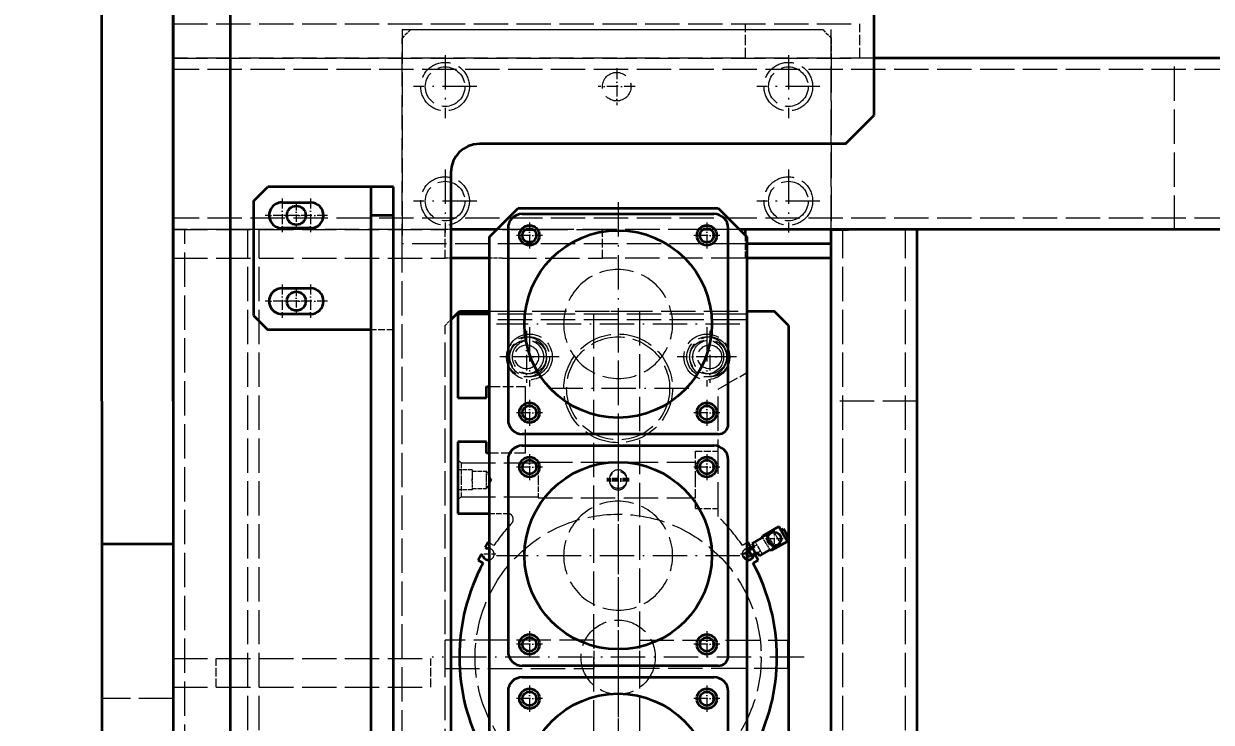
# Model space of a CAD drawing. Extents: x 0 to 18500, y -51 to 3802.
# Drawn here: x 1133.3 to 1548.5, y 2973.2 to 3217.5 of the extents above; entities that cross this region are included whole.
import ezdxf

# ---------------------------------------------------------------- set-up
doc = ezdxf.new("R2010")
doc.units = 0
doc.header["$MEASUREMENT"] = 0
for name, pattern in [('CENTER-HOKUTO', [23, 20, -1, 1, -1]), ('DASHDOT', [18.5, 12, -3, 0.5, -3]), ('DASHED', [15, 12, -3]), ('HIDDEN-HOKUTO', [3.8, 2.5, -1.3])]:
    doc.linetypes.add(name, pattern=pattern)
doc.layers.get('0').update_dxf_attribs({"linetype": 'CONTINUOUS'})
doc.layers.get('DEFPOINTS').update_dxf_attribs({"linetype": 'CONTINUOUS'})
for name, color, linetype in [('AM_7', 2, 'CENTER-HOKUTO'), ('AM_HID', 1, 'HIDDEN-HOKUTO'), ('WORD_DIM', 253, 'CONTINUOUS')]:
    doc.layers.add(name, color=color, linetype=linetype)
doc.styles.get("Standard").update_dxf_attribs({"font": 'romans.shx', "bigfont": 'bigfont.shx'})
doc.dimstyles.new('1-8', dxfattribs={"dimscale": 8, "dimtxt": 3.5, "dimasz": 3, "dimexe": 1, "dimexo": 0, "dimgap": 1, "dimtad": 3, "dimdsep": 46, "dimtxsty": 'Standard', "dimblk1": 'OPEN', "dimblk2": 'OPEN', "dimsah": 1, "dimcen": 0, "dimclrd": 256, "dimclre": 256, "dimclrt": 3, "dimadec": 0, "dimazin": 0, "dimtfac": 1, "dimtmove": 0, "dimatfit": 3, "dimldrblk": 'OPEN', "dimfxl": 0, "dimtolj": 1, "dimtzin": 0, "dimarcsym": 0})

# ---------------------------------------------------------------- blocks, each defined once
blk = doc.blocks.new('_OPEN')
at = {"color": 0}
for p, q in [((-1, 0.167), (0, 0)), ((-1, -0.167), (0, 0)), ((0, 0), (-1, 0))]:
    blk.add_line(p, q, dxfattribs=at)
blk = doc.blocks.new('*D1560')
at = {"layer": 'DEFPOINTS', "color": 0, "linetype": 'Continuous'}
for p in [(1359.89, 3445), (800.9, 2345.46), (1236.62, 2345.46)]:
    blk.add_point(p, dxfattribs=at)
at = {"layer": 'WORD_DIM', "linetype": 'Continuous', "lineweight": -2}
for p, q in [((1359.89, 3445), (792.9, 3445)), ((800.9, 3421), (800.9, 2369.46)), ((1236.62, 2345.46), (792.9, 2345.46))]:
    blk.add_line(p, q, dxfattribs=at)
at = {"layer": 'WORD_DIM', "linetype": 'Continuous', "lineweight": -2, "xscale": 24, "yscale": 24, "zscale": 24}
for p, rotation in [((800.9, 3445), 90), ((800.9, 2345.46), 270)]:
    blk.add_blockref('_OPEN', p, dxfattribs=dict(at, rotation=rotation))
at = {"layer": 'WORD_DIM', "color": 3, "linetype": 'Continuous', "insert": (778.9, 2895.23), "char_height": 28, "attachment_point": 5, "rotation": 90}
blk.add_mtext('\\A1;1100', dxfattribs=at)

msp = doc.modelspace()

# ---------------------------------------------------------------- linework, layer by layer
at = {"color": 7, "lineweight": 35}
for p, q in [((1430.625, 3185.49142), (1430.62525, 3365.49142)), ((1160.62488, 3085.49179), (1160.625, 3245.49179)), ((1185.62513, 3245.49179), (1185.62476, 2930.49191)), ((1185.62488, 3085.49179), (1185.625, 3245.49179)), ((1205.62476, 2930.49179), (1205.62513, 3245.49167)), ((2404.62488, 3205.4902), (1430.62488, 3205.49142)), ((1420.625, 3175.49142), (1292.625, 3175.49167)), ((1282.625, 3165.49167), (1282.62427, 2583.49167)), ((1252.625, 3160.49167), (1218.625, 3160.49167)), ((1213.625, 3155.49167), (1213.62488, 3115.49167)), ((1306.125, 3152.99155), (1376.125, 3152.99155)), ((1307.625, 3150.99155), (1374.625, 3150.99155)), ((1254.62488, 3150.49167), (1254.6239, 2397.99423)), ((1262.6239, 2397.99423), (1262.62488, 3150.49167)), ((1296.12439, 2595.99167), (1296.125, 3142.99167)), ((1302.625, 3145.99155), (1302.62488, 3078.99155)), ((1379.62488, 3077.49155), (1379.625, 3145.99155)), ((2449.62464, 3145.4902), (1385.62537, 3145.49142)), ((1386.125, 3142.99155), (1386.12439, 2595.99155)), ((1415.62476, 2595.49142), (1415.62549, 3145.49142)), ((1445.62488, 2675.49142), (1445.62549, 3145.49142)), ((1415.62561, 3140.49142), (1386.12488, 3140.49142)), ((1415.62561, 3135.49142), (1386.12488, 3135.49142)), ((1285.12525, 3115.99167), (1285.12525, 3086.64157)), ((1252.62488, 3110.49167), (1218.62488, 3110.49167)), ((1400.62549, 3111.99142), (1400.62488, 2628.99142)), ((1160.62476, 3085.49179), (1160.62464, 3035.49179)), ((1185.62476, 3085.49179), (1185.62464, 3035.49179)), ((1376.12488, 3073.99155), (1307.62488, 3073.99155)), ((1285.12513, 3071.34164), (1285.12513, 3046.24167)), ((1307.62488, 3069.99155), (1374.62488, 3069.99155)), ((1302.62488, 3064.99155), (1302.62488, 2997.99155)), ((1379.62488, 2996.49155), (1379.62488, 3064.99155)), ((1160.62451, 3035.49179), (1160.62415, 2955.49179)), ((1185.62451, 3035.49179), (1160.62451, 3035.49179)), ((1185.62451, 3035.49179), (1185.62415, 2955.49179)), ((1376.12488, 2992.99155), (1307.62488, 2992.99155)), ((1307.62488, 2988.99155), (1374.62488, 2988.99155)), ((1302.62488, 2983.99155), (1302.62476, 2916.99155)), ((1379.62476, 2915.49155), (1379.62488, 2983.99155))]:
    msp.add_line(p, q, dxfattribs=at)
at = {"color": 7, "lineweight": 35, "ltscale": 0.353553}
for p, q in [((1420.625, 3175.49142), (1430.625, 3185.49142)), ((1376.125, 3152.99155), (1386.125, 3142.99155))]:
    msp.add_line(p, q, dxfattribs=at)
at = {"color": 7, "lineweight": 35, "ltscale": 0.176777}
for p, q in [((1213.625, 3155.49167), (1218.625, 3160.49167)), ((1213.62488, 3115.49167), (1218.62488, 3110.49167)), ((1400.62549, 3111.99142), (1395.62549, 3116.99142))]:
    msp.add_line(p, q, dxfattribs=at)
at = {"color": 7, "lineweight": 35, "ltscale": 0.05}
for p, q in [((1254.625, 3160.49167), (1252.625, 3160.49167)), ((1254.62488, 3110.49167), (1252.62488, 3110.49167))]:
    msp.add_line(p, q, dxfattribs=at)
at = {"color": 7, "lineweight": 35, "ltscale": 0.25}
for p, q in [((1254.62488, 3160.49167), (1254.62488, 3150.49167)), ((1262.62488, 3150.49167), (1262.62488, 3160.49167)), ((1223.625, 3154.99167), (1233.625, 3154.99167)), ((1233.625, 3145.99167), (1223.625, 3145.99167)), ((1223.62488, 3124.99167), (1233.62488, 3124.99167)), ((1233.62488, 3115.99167), (1223.62488, 3115.99167)), ((1285.12525, 3086.64157), (1295.12525, 3086.64157)), ((1295.12513, 3071.34164), (1285.12513, 3071.34164)), ((1400.62537, 2991.99142), (1400.62537, 3001.99142))]:
    msp.add_line(p, q, dxfattribs=at)
at = {"color": 7, "lineweight": 35, "ltscale": 0.2}
for p, q in [((1262.62488, 3160.49167), (1254.62488, 3160.49167)), ((1262.62488, 3150.49167), (1254.62488, 3150.49167))]:
    msp.add_line(p, q, dxfattribs=at)
at = {"color": 7, "lineweight": 35, "ltscale": 0.353551}
msp.add_line((1296.125, 3142.99167), (1306.125, 3152.99155), dxfattribs=at)
at = {"color": 7, "lineweight": 35, "ltscale": 0.39975}
msp.add_line((1298.61548, 3145.49155), (1282.62549, 3145.49167), dxfattribs=at)
at = {"color": 7, "lineweight": 35, "ltscale": 0.071494}
for p, q in [((1308.69519, 3145.49155), (1311.55493, 3145.49155)), ((1373.55493, 3145.49155), (1370.69519, 3145.49155))]:
    msp.add_line(p, q, dxfattribs=at)
at = {"color": 7, "lineweight": 35, "ltscale": 0.050006}
for p, q in [((1385.62537, 3145.49142), (1383.62513, 3145.49142)), ((1385.62537, 3143.49118), (1385.62537, 3145.49142))]:
    msp.add_line(p, q, dxfattribs=at)
at = {"color": 7, "lineweight": 35, "ltscale": 0.15}
for p, q in [((1415.62549, 3145.49142), (1421.62549, 3145.49142)), ((1445.62549, 3145.49142), (1439.62549, 3145.49142)), ((1397.29285, 3041.69955), (1400.29285, 3036.50339))]:
    msp.add_line(p, q, dxfattribs=at)
at = {"color": 7, "lineweight": 35, "ltscale": 0.45}
msp.add_line((1439.62549, 3145.49142), (1421.62549, 3145.49142), dxfattribs=at)
at = {"color": 7, "lineweight": 35, "ltscale": 0.337488}
msp.add_line((1296.125, 3135.49155), (1282.62549, 3135.49167), dxfattribs=at)
at = {"color": 7, "lineweight": 35, "ltscale": 0.10609}
msp.add_line((1282.62476, 3113.99094), (1285.62549, 3116.99155), dxfattribs=at)
at = {"color": 7, "lineweight": 35, "ltscale": 0.274991}
msp.add_line((1296.12488, 3115.99155), (1285.12525, 3115.99167), dxfattribs=at)
at = {"color": 7, "lineweight": 35, "ltscale": 0.262485}
msp.add_line((1285.62549, 3116.99155), (1296.12488, 3116.99155), dxfattribs=at)
at = {"color": 7, "lineweight": 35, "ltscale": 0.237515}
msp.add_line((1386.12488, 3116.99142), (1395.62549, 3116.99142), dxfattribs=at)
at = {"color": 7, "lineweight": 35, "ltscale": 0.1}
for p, q in [((1295.12525, 3086.64157), (1295.12525, 3090.64157)), ((1295.12513, 3067.34164), (1295.12513, 3071.34164)), ((1388.01648, 3035.76657), (1391.48059, 3037.76657)), ((1390.51648, 3031.43637), (1393.98059, 3033.43637))]:
    msp.add_line(p, q, dxfattribs=at)
at = {"color": 7, "lineweight": 35, "ltscale": 0.024994}
for p, q in [((1295.12525, 3090.64157), (1296.125, 3090.64157)), ((1296.12488, 3067.34164), (1295.12513, 3067.34164))]:
    msp.add_line(p, q, dxfattribs=at)
at = {"color": 7, "lineweight": 35, "ltscale": 0.274997}
msp.add_line((1285.12513, 3046.24167), (1296.125, 3046.24155), dxfattribs=at)
at = {"color": 7, "lineweight": 35, "ltscale": 0.162502}
for p, q in [((1391.66358, 3038.44955), (1397.29285, 3041.69955)), ((1400.29285, 3036.50339), (1394.66358, 3033.25339))]:
    msp.add_line(p, q, dxfattribs=at)
at = {"color": 7, "lineweight": 35, "ltscale": 0.024999}
for p, q in [((1398.04285, 3040.40048), (1398.90882, 3040.90048)), ((1399.54285, 3037.80246), (1400.40882, 3038.30246))]:
    msp.add_line(p, q, dxfattribs=at)
at = {"color": 7, "lineweight": 35, "ltscale": 0.074999}
msp.add_line((1400.40882, 3038.30246), (1398.90882, 3040.90048), dxfattribs=at)
at = {"color": 7, "lineweight": 35, "ltscale": 0.0525}
for p, q in [((1295.7428, 3036.16696), (1294.69275, 3034.34836)), ((1293.19275, 3031.75021), (1292.1427, 3029.93161)), ((1390.10755, 3029.93149), (1389.0575, 3031.75009))]:
    msp.add_line(p, q, dxfattribs=at)
at = {"color": 7, "lineweight": 35, "ltscale": 0.01103}
msp.add_line((1296.12488, 3035.94638), (1295.7428, 3036.16696), dxfattribs=at)
at = {"color": 7, "lineweight": 35, "ltscale": 0.011047}
msp.add_line((1386.50757, 3036.16684), (1386.12488, 3035.94589), dxfattribs=at)
at = {"color": 7, "lineweight": 35, "ltscale": 0.052498}
msp.add_line((1387.5575, 3034.34824), (1386.50757, 3036.16684), dxfattribs=at)
at = {"color": 7, "lineweight": 35, "ltscale": 0.017501}
for p, q in [((1387.93531, 3034.50717), (1388.54151, 3034.85727)), ((1389.38526, 3031.9957), (1389.99146, 3032.34579))]:
    msp.add_line(p, q, dxfattribs=at)
at = {"color": 7, "lineweight": 35, "ltscale": 0.072499}
msp.add_line((1387.93531, 3034.50717), (1389.38526, 3031.9957), dxfattribs=at)
at = {"color": 7, "lineweight": 35, "ltscale": 0.02625}
msp.add_line((1388.01648, 3035.76657), (1388.54151, 3034.85727), dxfattribs=at)
at = {"color": 7, "lineweight": 35, "ltscale": 0.017677}
for p, q in [((1391.48059, 3037.76657), (1391.66358, 3038.44955)), ((1394.66358, 3033.25339), (1393.98059, 3033.43637))]:
    msp.add_line(p, q, dxfattribs=at)
at = {"color": 7, "lineweight": 35, "ltscale": 0.018295}
for p, q in [((1293.82654, 3031.38437), (1293.19275, 3031.75021)), ((1389.0575, 3031.75009), (1388.42371, 3031.38425))]:
    msp.add_line(p, q, dxfattribs=at)
at = {"color": 7, "lineweight": 35, "ltscale": 0.018357}
for p, q in [((1294.69275, 3034.34836), (1295.32862, 3033.98117)), ((1386.92163, 3033.98105), (1387.5575, 3034.34824))]:
    msp.add_line(p, q, dxfattribs=at)
at = {"color": 7, "lineweight": 35, "ltscale": 0.086603}
msp.add_line((1386.49524, 3034.00143), (1388.2273, 3031.00143), dxfattribs=at)
at = {"color": 7, "lineweight": 35, "ltscale": 0.037501}
for p, q in [((1388.0354, 3034.33395), (1386.73633, 3033.58395)), ((1389.2854, 3032.16891), (1387.98633, 3031.41891))]:
    msp.add_line(p, q, dxfattribs=at)
at = {"color": 7, "lineweight": 35, "ltscale": 0.037498}
for p, q in [((1386.86133, 3033.36752), (1388.16028, 3034.11752)), ((1387.86133, 3031.63547), (1389.16028, 3032.38547)), ((1389.28528, 3032.16891), (1387.98633, 3031.41891))]:
    msp.add_line(p, q, dxfattribs=at)
at = {"color": 7, "lineweight": 35, "ltscale": 0.026252}
msp.add_line((1389.99146, 3032.34579), (1390.51648, 3031.43637), dxfattribs=at)
at = {"color": 7, "lineweight": 35, "ltscale": 0.052051}
for p, q in [((1292.1427, 3029.93161), (1293.9458, 3028.89059)), ((1388.30445, 3028.89047), (1390.10755, 3029.93149))]:
    msp.add_line(p, q, dxfattribs=at)
at = {"color": 7, "lineweight": 35}
for centre, radius in [((1228.625, 3150.49167), 3.3235), ((1310.125, 3143.49155), 3.5), ((1372.125, 3143.49155), 3.5), ((1310.125, 3143.49155), 2.4585), ((1341.12488, 3112.49155), 32.75), ((1372.125, 3143.49155), 2.4585), ((1228.625, 3120.49167), 3.3235), ((1310.12488, 3081.49155), 3.5), ((1372.12488, 3081.49155), 3.5), ((1310.125, 3081.49155), 2.4585), ((1372.125, 3081.49155), 2.4585), ((1310.12488, 3062.49155), 3.5), ((1310.12488, 3062.49155), 2.4585), ((1341.12488, 3031.49155), 32.75), ((1372.12488, 3062.49155), 3.5), ((1372.12488, 3062.49155), 2.4585), ((1395.71839, 3037.32651), 2.4), ((1310.12488, 3000.49155), 3.5), ((1310.12488, 3000.49155), 2.4585), ((1372.12488, 3000.49155), 3.5), ((1372.12488, 3000.49155), 2.4585), ((1310.12488, 2981.49155), 3.5), ((1372.12488, 2981.49155), 3.5), ((1310.12488, 2981.49155), 2.4585), ((1341.12476, 2950.49155), 32.75), ((1372.12488, 2981.49155), 2.4585)]:
    msp.add_circle(centre, radius, dxfattribs=at)
for centre, radius, start, end in [((1292.625, 3165.49167), 10, 89.9999274, 179.999923), ((1223.625, 3150.49167), 4.5, 89.9999274, 269.9999292), ((1233.625, 3150.49167), 4.5, 269.9999292, 89.9999274), ((1307.625, 3145.99155), 5, 89.9999274, 179.999923), ((1374.625, 3145.99155), 5, 359.9999296, 89.9999274), ((1223.62488, 3120.49167), 4.5, 89.9999274, 269.9999292), ((1233.62488, 3120.49167), 4.5, 269.9999292, 89.9999274), ((1307.62488, 3078.99155), 5, 179.999923, 269.9999292), ((1376.12488, 3077.49155), 3.5, 269.9999292, 359.9999296), ((1307.62488, 3064.99155), 5, 89.9999274, 179.999923), ((1374.62488, 3064.99155), 5, 359.9999296, 89.9999274), ((1295.75513, 3032.00156), 2.025, 197.7469575, 280.5191104), ((1295.75513, 3032.00156), 2.025, 79.4765661, 102.1578007), ((1386.49524, 3032.00143), 2, 259.3247602, 329.9999309), ((1386.49512, 3032.00143), 2.025, 259.4631056, 342.2529043), ((1386.49512, 3032.00143), 2.025, 77.842054, 100.5325708), ((1354.82508, 2995.99155), 69.2, 151.6132744, 208.3865754), ((1327.42505, 2995.99155), 69.2, 331.6132796, 28.3865787), ((1307.62488, 2997.99155), 5, 179.999923, 269.9999292), ((1376.12488, 2996.49155), 3.5, 269.9999292, 359.9999296), ((1307.62488, 2983.99155), 5, 89.9999274, 179.999923), ((1374.62488, 2983.99155), 5, 359.9999296, 89.9999274)]:
    msp.add_arc(centre, radius, start, end, dxfattribs=at)
at = {"layer": 'AM_7', "color": 2, "linetype": 'DASHDOT', "lineweight": 13}
for p, q in [((1280.62574, 3206.5416), (1280.62574, 3184.44162)), ((1400.62574, 3206.54147), (1400.62574, 3184.4415)), ((1291.67566, 3195.49155), (1269.57569, 3195.49155)), ((1411.67566, 3195.49142), (1389.57569, 3195.49142)), ((1280.62561, 3166.5416), (1280.62561, 3144.44162)), ((1400.62561, 3166.54147), (1400.62561, 3144.4415)), ((1291.67566, 3155.49155), (1269.57569, 3155.49155)), ((1341.12488, 3155.06662), (1341.12488, 3069.9166)), ((1411.67566, 3155.49142), (1389.57569, 3155.49142)), ((1341.12537, 3114.6915), (1341.12537, 3065.29147)), ((1383.69995, 3112.49155), (1298.54993, 3112.49155)), ((1310.12549, 3111.39157), (1310.12549, 3090.59152)), ((1372.12549, 3111.39145), (1372.12549, 3090.59152)), ((1320.52552, 3100.99155), (1299.72547, 3100.99155)), ((1382.52552, 3100.99155), (1361.72547, 3100.99155)), ((1365.82544, 3089.99155), (1316.42542, 3089.99155)), ((1341.12488, 3074.06662), (1341.12488, 2988.9166)), ((1341.12513, 3060.99155), (1341.12513, 2930.99155)), ((1383.69983, 3031.49155), (1298.54981, 3031.49155)), ((1406.12513, 2995.99155), (1276.12513, 2995.99155)), ((1341.12476, 2993.06662), (1341.12476, 2907.9166))]:
    msp.add_line(p, q, dxfattribs=at)
at = {"layer": 'AM_7', "color": 2, "linetype": 'DASHDOT', "lineweight": 13, "ltscale": 0.325}
for p, q in [((1340.62574, 3201.99155), (1340.62574, 3188.99155)), ((1347.12574, 3195.49155), (1334.12574, 3195.49155))]:
    msp.add_line(p, q, dxfattribs=at)
at = {"layer": 'AM_7', "color": 2, "linetype": 'DASHDOT', "lineweight": 13, "ltscale": 0.292502}
for p, q in [((1223.625, 3156.34177), (1223.625, 3144.64169)), ((1229.47498, 3150.49167), (1217.77491, 3150.49167)), ((1239.47498, 3150.49167), (1227.77491, 3150.49167)), ((1223.62488, 3126.34177), (1223.62488, 3114.64169)), ((1229.47498, 3120.49167), (1217.77491, 3120.49167)), ((1239.47498, 3120.49167), (1227.77491, 3120.49167))]:
    msp.add_line(p, q, dxfattribs=at)
at = {"layer": 'AM_7', "color": 2, "linetype": 'DASHDOT', "lineweight": 13, "ltscale": 0.292499}
for p, q in [((1233.625, 3156.34164), (1233.625, 3144.64169)), ((1233.62488, 3126.34164), (1233.62488, 3114.64169))]:
    msp.add_line(p, q, dxfattribs=at)
at = {"layer": 'AM_7', "color": 2, "linetype": 'DASHDOT', "lineweight": 13, "ltscale": 0.216028}
for p, q in [((1228.625, 3154.81223), (1228.625, 3146.17111)), ((1232.94556, 3150.49167), (1224.30445, 3150.49167)), ((1228.625, 3124.81223), (1228.625, 3116.17111))]:
    msp.add_line(p, q, dxfattribs=at)
at = {"layer": 'AM_7', "color": 2, "linetype": 'DASHDOT', "lineweight": 13, "ltscale": 0.227499}
for p, q in [((1310.125, 3148.0416), (1310.125, 3138.94162)), ((1372.125, 3148.04147), (1372.125, 3138.9415)), ((1314.67505, 3143.49155), (1305.57508, 3143.49155)), ((1376.67505, 3143.49155), (1367.57508, 3143.49155)), ((1310.12488, 3086.0416), (1310.12488, 3076.94162)), ((1372.12488, 3086.04147), (1372.12488, 3076.9415)), ((1314.67493, 3081.49155), (1305.57495, 3081.49155)), ((1376.67493, 3081.49155), (1367.57495, 3081.49155)), ((1310.12488, 3067.0416), (1310.12488, 3057.94162)), ((1372.12488, 3067.04147), (1372.12488, 3057.9415)), ((1314.67493, 3062.49155), (1305.57495, 3062.49155)), ((1376.67493, 3062.49155), (1367.57495, 3062.49155)), ((1310.12488, 3005.0416), (1310.12488, 2995.94162)), ((1372.12488, 3005.04147), (1372.12488, 2995.9415)), ((1314.67481, 3000.49155), (1305.57483, 3000.49155)), ((1376.67481, 3000.49155), (1367.57483, 3000.49155)), ((1310.12488, 2986.0416), (1310.12488, 2976.94162)), ((1372.12488, 2986.04147), (1372.12488, 2976.9415)), ((1314.67481, 2981.49155), (1305.57483, 2981.49155)), ((1376.67481, 2981.49155), (1367.57483, 2981.49155))]:
    msp.add_line(p, q, dxfattribs=at)
at = {"layer": 'AM_7', "color": 2, "linetype": 'DASHDOT', "lineweight": 13, "ltscale": 0.216025}
msp.add_line((1232.94544, 3120.49167), (1224.30445, 3120.49167), dxfattribs=at)
at = {"layer": 'AM_7', "color": 2, "linetype": 'DASHDOT', "lineweight": 13, "ltscale": 0.455002}
for p, q in [((1309.12513, 3110.09164), (1309.12513, 3091.89157)), ((1373.12513, 3110.09152), (1373.12513, 3091.89145))]:
    msp.add_line(p, q, dxfattribs=at)
at = {"layer": 'AM_7', "color": 2, "linetype": 'DASHDOT', "lineweight": 13, "ltscale": 0.454999}
for p, q in [((1318.2251, 3100.99155), (1300.02515, 3100.99155)), ((1382.2251, 3100.99155), (1364.02515, 3100.99155))]:
    msp.add_line(p, q, dxfattribs=at)
at = {"layer": 'AM_7', "color": 2, "linetype": 'DASHDOT', "lineweight": 13, "ltscale": 0.195001}
for p, q in [((1341.12488, 3061.89157), (1341.12488, 3054.09152)), ((1341.125, 3062.39157), (1341.125, 3054.59152)), ((1341.125, 3061.39157), (1341.125, 3053.59152)), ((1345.02503, 3058.49155), (1337.22498, 3058.49155)), ((1345.02503, 3057.49155), (1337.22498, 3057.49155))]:
    msp.add_line(p, q, dxfattribs=at)
at = {"layer": 'AM_7', "color": 2, "linetype": 'DASHDOT', "lineweight": 13, "ltscale": 0.194998}
msp.add_line((1345.02491, 3057.99155), (1337.22498, 3057.99155), dxfattribs=at)
at = {"layer": 'AM_7', "color": 2, "linetype": 'DASHDOT', "lineweight": 13, "ltscale": 0.156}
for p, q in [((1395.71839, 3040.4465), (1395.71839, 3034.20651)), ((1398.83838, 3037.32651), (1392.59839, 3037.32651))]:
    msp.add_line(p, q, dxfattribs=at)
at = {"layer": 'AM_7', "color": 2, "linetype": 'DASHDOT', "lineweight": 13, "ltscale": 0.131625}
for p, q in [((1295.75513, 3034.63412), (1295.75513, 3029.36911)), ((1386.49512, 3034.634), (1386.49512, 3029.36899)), ((1389.12769, 3032.00143), (1383.86267, 3032.00143))]:
    msp.add_line(p, q, dxfattribs=at)
at = {"layer": 'AM_7', "color": 2, "linetype": 'DASHDOT', "lineweight": 13, "ltscale": 0.131622}
msp.add_line((1298.38758, 3032.00156), (1293.12268, 3032.00156), dxfattribs=at)
at = {"layer": 'AM_HID', "color": 1, "linetype": 'DASHED', "lineweight": 13, "ltscale": 0.3}
for p, q in [((1185.62513, 3205.49179), (1185.62513, 3217.49179)), ((1385.62561, 3205.49142), (1385.62561, 3217.49142)), ((1425.62513, 3205.49142), (1425.62513, 3217.49142))]:
    msp.add_line(p, q, dxfattribs=at)
at = {"layer": 'AM_HID', "color": 1, "linetype": 'DASHED', "lineweight": 13}
for p, q in [((1185.62513, 3217.49179), (1425.62513, 3217.49142)), ((1265.62574, 3215.49167), (1265.62561, 3140.49167)), ((1265.62574, 3215.49167), (1415.62574, 3215.49142)), ((1268.62574, 3215.49155), (1412.62574, 3215.49142)), ((1415.62561, 3145.49142), (1415.62574, 3215.49142)), ((1265.62561, 3135.49167), (1265.62574, 3212.49167)), ((1185.62513, 3205.49179), (1425.62513, 3205.49142)), ((1430.62488, 3205.49142), (1185.62549, 3205.49167)), ((1415.62561, 3205.49142), (1415.62561, 3145.49155)), ((1535.62561, 3145.4913), (1535.62561, 3205.4913)), ((2649.62561, 3201.48996), (1185.62549, 3201.49167)), ((2649.62537, 3149.48996), (1185.62537, 3149.49167)), ((1185.625, 3145.49179), (1280.625, 3145.49167)), ((1385.62537, 3145.49142), (1185.62537, 3145.49167)), ((1189.62525, 2930.49203), (1189.62549, 3145.49167)), ((1211.62476, 2595.49167), (1211.62549, 3145.49167)), ((1215.62476, 2595.49167), (1215.62549, 3145.49167)), ((1311.55493, 3145.49155), (1335.62525, 3145.49155)), ((1370.69519, 3145.49155), (1335.62525, 3145.49155)), ((1419.62476, 2595.49142), (1419.62549, 3145.49142)), ((1441.62476, 2595.49142), (1441.62549, 3145.49142)), ((1386.12488, 3140.49142), (1265.62561, 3140.49167)), ((1185.625, 3135.49179), (1280.625, 3135.49167)), ((1265.625, 2605.49167), (1265.62561, 3135.49167)), ((1300.62525, 3135.49155), (1335.62525, 3135.49155)), ((1385.62537, 3135.49142), (1335.62525, 3135.49155)), ((1296.12488, 3116.99155), (1386.12488, 3116.99142)), ((1386.12525, 3115.99155), (1296.12488, 3115.99155)), ((1386.12513, 3113.99155), (1296.12513, 3113.99155)), ((1332.62488, 2623.99155), (1332.62549, 3116.99155)), ((1348.62549, 3116.99155), (1348.62488, 2623.99155)), ((1280.62488, 2628.99155), (1280.62549, 3111.99155)), ((1308.62525, 3090.64157), (1308.62513, 3067.34152)), ((1376.12513, 3045.15402), (1376.12525, 3089.72153)), ((1445.62549, 3085.49142), (1415.62549, 3085.49142)), ((1286.20764, 3063.90915), (1313.12525, 3063.90903)), ((1286.20789, 3063.90915), (1313.12537, 3063.90903)), ((1313.12525, 3064.24155), (1368.12525, 3064.24155)), ((1313.12537, 3064.24155), (1368.12537, 3064.24155)), ((1286.20764, 3052.07407), (1313.12513, 3052.07407)), ((1286.20777, 3052.07407), (1313.12537, 3052.07407)), ((1313.12513, 3051.74155), (1368.12513, 3051.74155)), ((1313.12537, 3051.74155), (1368.12537, 3051.74155)), ((1332.62537, 3001.99155), (1280.62537, 3001.99155)), ((1348.62537, 3001.99155), (1400.62537, 3001.99142)), ((1185.62488, 2995.49179), (1275.62488, 2995.49167)), ((1280.62537, 2991.99155), (1332.62537, 2991.99155)), ((1400.62537, 2991.99142), (1348.62537, 2991.99155)), ((1185.62488, 2985.49179), (1275.62488, 2985.49167)), ((1185.62439, 2981.49179), (1160.62439, 2981.49179)), ((1185.62451, 2981.49179), (1160.62451, 2981.49179)), ((1185.62464, 2981.49179), (1160.62464, 2981.49179))]:
    msp.add_line(p, q, dxfattribs=at)
at = {"layer": 'AM_HID', "color": 1, "linetype": 'DASHED', "lineweight": 13, "ltscale": 0.106064}
msp.add_line((1268.62574, 3215.49155), (1265.62574, 3212.49167), dxfattribs=at)
at = {"layer": 'AM_HID', "color": 1, "linetype": 'DASHED', "lineweight": 13, "ltscale": 0.106066}
msp.add_line((1412.62574, 3215.49142), (1415.62574, 3212.49142), dxfattribs=at)
at = {"layer": 'AM_HID', "color": 1, "linetype": 'DASHED', "lineweight": 13, "ltscale": 0.175}
msp.add_line((1415.62574, 3212.49142), (1415.62574, 3205.49142), dxfattribs=at)
at = {"layer": 'AM_HID', "color": 1, "linetype": 'DASHED', "lineweight": 13, "ltscale": 0.25}
for p, q in [((1185.625, 3135.49179), (1185.625, 3145.49179)), ((1215.62549, 3135.49167), (1215.62549, 3145.49167)), ((1280.625, 3135.49167), (1280.625, 3145.49167)), ((1335.62525, 3135.49155), (1335.62525, 3145.49155)), ((1368.12525, 3057.99155), (1368.12525, 3067.99155)), ((1368.12513, 3047.99155), (1368.12525, 3057.99155)), ((1280.62537, 2991.99155), (1280.62537, 3001.99155)), ((1332.62537, 3001.99155), (1332.62537, 2991.99155)), ((1348.62537, 3001.99155), (1348.62537, 2991.99155)), ((1185.62488, 2985.49179), (1185.62488, 2995.49179)), ((1200.62513, 2985.49167), (1200.62513, 2995.49167)), ((1275.62488, 2985.49167), (1275.62488, 2995.49167))]:
    msp.add_line(p, q, dxfattribs=at)
at = {"layer": 'AM_HID', "color": 1, "linetype": 'DASHED', "lineweight": 13, "ltscale": 0.15}
for p, q in [((1185.62549, 3145.49167), (1191.62549, 3145.49167)), ((1215.62549, 3145.49167), (1209.62549, 3145.49167))]:
    msp.add_line(p, q, dxfattribs=at)
at = {"layer": 'AM_HID', "color": 1, "linetype": 'DASHED', "lineweight": 13, "ltscale": 0.45}
msp.add_line((1209.62549, 3145.49167), (1191.62549, 3145.49167), dxfattribs=at)
at = {"layer": 'AM_HID', "color": 1, "linetype": 'DASHED', "lineweight": 13, "ltscale": 0.050006}
for p, q in [((1282.62549, 3145.49167), (1280.62525, 3145.49167)), ((1282.62549, 3135.49167), (1280.62525, 3135.49167))]:
    msp.add_line(p, q, dxfattribs=at)
at = {"layer": 'AM_HID', "color": 1, "linetype": 'DASHED', "lineweight": 13, "ltscale": 0.050244}
msp.add_line((1300.62525, 3145.49155), (1298.61548, 3145.49155), dxfattribs=at)
at = {"layer": 'AM_HID', "color": 1, "linetype": 'DASHED', "lineweight": 13, "ltscale": 0.201749}
msp.add_line((1300.62525, 3145.49155), (1308.69519, 3145.49155), dxfattribs=at)
at = {"layer": 'AM_HID', "color": 1, "linetype": 'DASHED', "lineweight": 13, "ltscale": 0.251755}
msp.add_line((1383.62513, 3145.49142), (1373.55493, 3145.49155), dxfattribs=at)
at = {"layer": 'AM_HID', "color": 1, "linetype": 'DASHED', "lineweight": 13, "ltscale": 0.199994}
msp.add_line((1385.62537, 3135.49142), (1385.62537, 3143.49118), dxfattribs=at)
at = {"layer": 'AM_HID', "color": 1, "linetype": 'DASHED', "lineweight": 13, "ltscale": 0.112506}
msp.add_line((1300.62525, 3135.49155), (1296.125, 3135.49155), dxfattribs=at)
at = {"layer": 'AM_HID', "color": 1, "linetype": 'DASHED', "lineweight": 13, "ltscale": 0.012485}
msp.add_line((1386.12488, 3135.49142), (1385.62549, 3135.49142), dxfattribs=at)
at = {"layer": 'AM_HID', "color": 1, "linetype": 'DASHED', "lineweight": 13, "ltscale": 0.070687}
msp.add_line((1280.62549, 3111.99155), (1282.62476, 3113.99094), dxfattribs=at)
at = {"layer": 'AM_HID', "color": 1, "linetype": 'DASHED', "lineweight": 13, "ltscale": 0.4}
msp.add_line((1332.62549, 3116.99155), (1348.62549, 3116.99155), dxfattribs=at)
at = {"layer": 'AM_HID', "color": 1, "linetype": 'DASHED', "lineweight": 13, "ltscale": 0.2}
for p, q in [((1262.62488, 3110.49167), (1254.62488, 3110.49167)), ((1368.12525, 3067.99155), (1376.12525, 3067.99155)), ((1368.12537, 3067.99155), (1376.12537, 3067.99155)), ((1368.12513, 3047.99155), (1376.12513, 3047.99155)), ((1368.12537, 3047.99155), (1376.12537, 3047.99155))]:
    msp.add_line(p, q, dxfattribs=at)
at = {"layer": 'AM_HID', "color": 1, "linetype": 'DASHED', "lineweight": 13, "ltscale": 0.288674}
msp.add_line((1376.12525, 3089.72153), (1386.12525, 3095.49496), dxfattribs=at)
at = {"layer": 'AM_HID', "color": 1, "linetype": 'DASHED', "lineweight": 13, "ltscale": 0.312506}
for p, q in [((1296.125, 3090.64157), (1308.62525, 3090.64157)), ((1308.62513, 3067.34152), (1296.12488, 3067.34164))]:
    msp.add_line(p, q, dxfattribs=at)
at = {"layer": 'AM_HID', "color": 1, "linetype": 'DASHED', "lineweight": 13, "ltscale": 0.038271}
for p, q in [((1286.20764, 3063.90915), (1285.12525, 3064.99167)), ((1286.20789, 3063.90915), (1285.12537, 3064.99155)), ((1286.20764, 3052.07407), (1285.12513, 3050.99167)), ((1286.20777, 3052.07407), (1285.12537, 3050.99155))]:
    msp.add_line(p, q, dxfattribs=at)
at = {"layer": 'AM_HID', "color": 1, "linetype": 'DASHED', "lineweight": 13, "ltscale": 0.14794}
for p, q in [((1286.20764, 3063.90915), (1286.20764, 3057.99155)), ((1286.20789, 3063.90915), (1286.20777, 3057.99155)), ((1286.20764, 3057.99167), (1286.20764, 3052.07407))]:
    msp.add_line(p, q, dxfattribs=at)
at = {"layer": 'AM_HID', "color": 1, "linetype": 'DASHED', "lineweight": 13, "ltscale": 0.15625}
for p, q in [((1313.12525, 3064.24155), (1313.12525, 3057.99155)), ((1313.12525, 3057.99155), (1313.12513, 3051.74155))]:
    msp.add_line(p, q, dxfattribs=at)
at = {"layer": 'AM_HID', "color": 1, "linetype": 'DASHED', "lineweight": 13, "ltscale": 0.125}
for p, q in [((1290.12525, 3061.49155), (1285.12525, 3061.49155)), ((1290.12525, 3060.99155), (1295.12525, 3060.99155)), ((1290.12525, 3054.49155), (1285.12525, 3054.49155)), ((1290.12525, 3054.99155), (1295.12525, 3054.99155))]:
    msp.add_line(p, q, dxfattribs=at)
at = {"layer": 'AM_HID', "color": 1, "linetype": 'DASHED', "lineweight": 13, "ltscale": 0.075}
for p, q in [((1290.12525, 3061.49155), (1290.12525, 3058.49155)), ((1290.12525, 3060.99155), (1290.12525, 3057.99155)), ((1295.12525, 3057.99155), (1295.12525, 3060.99155)), ((1290.12525, 3057.49155), (1290.12525, 3054.49155)), ((1295.12525, 3054.99155), (1295.12525, 3057.99155))]:
    msp.add_line(p, q, dxfattribs=at)
at = {"layer": 'AM_HID', "color": 1, "linetype": 'DASHED', "lineweight": 13, "ltscale": 0.086603}
for q in [(1295.12525, 3060.99155), (1295.12525, 3054.99155)]:
    msp.add_line((1296.8573, 3057.99155), q, dxfattribs=at)
at = {"layer": 'AM_HID', "color": 1, "linetype": 'DASHED', "lineweight": 13, "ltscale": 0.147937}
msp.add_line((1286.20777, 3057.99155), (1286.20777, 3052.07407), dxfattribs=at)
at = {"layer": 'AM_HID', "color": 1, "linetype": 'DASHED', "lineweight": 13, "ltscale": 0.0125}
for p, q in [((1290.12525, 3057.99155), (1290.12525, 3058.49155)), ((1290.12525, 3057.49155), (1290.12525, 3057.99155))]:
    msp.add_line(p, q, dxfattribs=at)
at = {"layer": 'AM_HID', "color": 1, "linetype": 'DASHED', "lineweight": 13, "ltscale": 0.025}
for p, q in [((1338.125, 3057.49155), (1338.125, 3058.49155)), ((1344.125, 3058.49155), (1344.125, 3057.49155))]:
    msp.add_line(p, q, dxfattribs=at)
at = {"layer": 'AM_HID', "color": 1, "linetype": 'DASHED', "lineweight": 13, "ltscale": 0.158551}
msp.add_line((1296.125, 3046.24155), (1302.46704, 3046.24155), dxfattribs=at)
at = {"layer": 'AM_HID', "color": 1, "linetype": 'DASHED', "lineweight": 13, "ltscale": 0.012499}
for p, q in [((1393.29932, 3038.8165), (1392.86634, 3038.5665)), ((1389.74158, 3032.77878), (1389.99158, 3032.34579)), ((1395.79932, 3034.48642), (1395.36634, 3034.23642))]:
    msp.add_line(p, q, dxfattribs=at)
at = {"layer": 'AM_HID', "color": 1, "linetype": 'DASHED', "lineweight": 13, "ltscale": 0.062499}
for p, q in [((1394.54932, 3036.65146), (1393.29932, 3038.8165)), ((1395.53943, 3039.93661), (1393.37439, 3038.68661)), ((1394.11634, 3036.40146), (1392.86634, 3038.5665)), ((1395.36634, 3034.23642), (1394.11634, 3036.40146)), ((1394.54932, 3036.65146), (1395.79932, 3034.48642)), ((1397.88941, 3035.8663), (1395.72437, 3034.6163))]:
    msp.add_line(p, q, dxfattribs=at)
at = {"layer": 'AM_HID', "color": 1, "linetype": 'DASHED', "lineweight": 13, "ltscale": 0.058749}
for p, q in [((1396.71436, 3037.90146), (1395.53943, 3039.93661)), ((1390.30579, 3034.20151), (1389.13086, 3036.23666)), ((1392.90393, 3035.70151), (1394.07886, 3033.66635))]:
    msp.add_line(p, q, dxfattribs=at)
at = {"layer": 'AM_HID', "color": 1, "linetype": 'DASHED', "lineweight": 13, "ltscale": 0.045322}
msp.add_line((1297.69483, 3035.03989), (1296.12488, 3035.94638), dxfattribs=at)
at = {"layer": 'AM_HID', "color": 1, "linetype": 'DASHED', "lineweight": 13, "ltscale": 0.045306}
msp.add_line((1386.12488, 3035.94589), (1384.55542, 3035.03976), dxfattribs=at)
at = {"layer": 'AM_HID', "color": 1, "linetype": 'DASHED', "lineweight": 13, "ltscale": 0.085}
msp.add_line((1389.68079, 3035.28403), (1386.73633, 3033.58395), dxfattribs=at)
at = {"layer": 'AM_HID', "color": 1, "linetype": 'DASHED', "lineweight": 13, "ltscale": 0.012502}
msp.add_line((1388.54163, 3034.85727), (1388.79163, 3034.42416), dxfattribs=at)
at = {"layer": 'AM_HID', "color": 1, "linetype": 'DASHED', "lineweight": 13, "ltscale": 0.074999}
for p, q in [((1391.72888, 3037.73666), (1389.13086, 3036.23666)), ((1394.07886, 3033.66635), (1391.48084, 3032.16635))]:
    msp.add_line(p, q, dxfattribs=at)
at = {"layer": 'AM_HID', "color": 1, "linetype": 'DASHED', "lineweight": 13, "ltscale": 0.037498}
for p, q in [((1391.48072, 3037.76657), (1392.77967, 3038.51657)), ((1395.27967, 3034.18637), (1393.98072, 3033.43637))]:
    msp.add_line(p, q, dxfattribs=at)
at = {"layer": 'AM_HID', "color": 1, "linetype": 'DASHED', "lineweight": 13, "ltscale": 0.058751}
for p, q in [((1392.90393, 3035.70151), (1391.72888, 3037.73666)), ((1397.88941, 3035.8663), (1396.71436, 3037.90146)), ((1391.48084, 3032.16635), (1390.30579, 3034.20151))]:
    msp.add_line(p, q, dxfattribs=at)
at = {"layer": 'AM_HID', "color": 1, "linetype": 'DASHED', "lineweight": 13, "ltscale": 0.125002}
msp.add_line((1392.77967, 3038.51657), (1395.27967, 3034.18637), dxfattribs=at)
at = {"layer": 'AM_HID', "color": 1, "linetype": 'DASHED', "lineweight": 13, "ltscale": 0.002501}
msp.add_line((1393.49134, 3037.48398), (1393.40467, 3037.43405), dxfattribs=at)
at = {"layer": 'AM_HID', "color": 1, "linetype": 'DASHED', "lineweight": 13, "ltscale": 0.002502}
msp.add_line((1394.74134, 3035.31894), (1394.65467, 3035.26889), dxfattribs=at)
at = {"layer": 'AM_HID', "color": 1, "linetype": 'DASHED', "lineweight": 13, "ltscale": 0.000967888}
for p, q in [((1384.51819, 3032.30331), (1384.48462, 3032.28403)), ((1385.76819, 3030.13828), (1385.73462, 3030.11899))]:
    msp.add_line(p, q, dxfattribs=at)
at = {"layer": 'AM_HID', "color": 1, "linetype": 'DASHED', "lineweight": 13, "ltscale": 0.001251}
msp.add_line((1384.48462, 3032.28403), (1384.50965, 3032.24069), dxfattribs=at)
at = {"layer": 'AM_HID', "color": 1, "linetype": 'DASHED', "lineweight": 13, "ltscale": 0.055803}
msp.add_line((1384.49524, 3032.00156), (1386.42835, 3033.11752), dxfattribs=at)
at = {"layer": 'AM_HID', "color": 1, "linetype": 'DASHED', "lineweight": 13, "ltscale": 0.029999}
msp.add_line((1384.50965, 3032.24069), (1385.10962, 3031.20151), dxfattribs=at)
at = {"layer": 'AM_HID', "color": 1, "linetype": 'DASHED', "lineweight": 13, "ltscale": 0.030001}
msp.add_line((1385.10962, 3031.20151), (1385.7096, 3030.1622), dxfattribs=at)
at = {"layer": 'AM_HID', "color": 1, "linetype": 'DASHED', "lineweight": 13, "ltscale": 0.055804}
msp.add_line((1385.49524, 3030.26938), (1387.42835, 3031.38547), dxfattribs=at)
at = {"layer": 'AM_HID', "color": 1, "linetype": 'DASHED', "lineweight": 13, "ltscale": 0.012471}
msp.add_line((1386.24585, 3032.43344), (1386.49524, 3032.00143), dxfattribs=at)
at = {"layer": 'AM_HID', "color": 1, "linetype": 'DASHED', "lineweight": 13, "ltscale": 0.025001}
msp.add_line((1386.92835, 3032.25143), (1386.42835, 3033.11752), dxfattribs=at)
at = {"layer": 'AM_HID', "color": 1, "linetype": 'DASHED', "lineweight": 13, "ltscale": 0.012472}
msp.add_line((1386.49524, 3032.00143), (1386.74475, 3031.56943), dxfattribs=at)
at = {"layer": 'AM_HID', "color": 1, "linetype": 'DASHED', "lineweight": 13, "ltscale": 0.024999}
msp.add_line((1387.42835, 3031.38547), (1386.92835, 3032.25143), dxfattribs=at)
at = {"layer": 'AM_HID', "color": 1, "linetype": 'DASHED', "lineweight": 13, "ltscale": 0.017499}
for p, q in [((1388.18543, 3034.07419), (1388.79163, 3034.42416)), ((1389.13538, 3032.4288), (1389.74158, 3032.77878))]:
    msp.add_line(p, q, dxfattribs=at)
at = {"layer": 'AM_HID', "color": 1, "linetype": 'DASHED', "lineweight": 13, "ltscale": 0.047502}
msp.add_line((1390.93079, 3033.11899), (1389.28528, 3032.16891), dxfattribs=at)
at = {"layer": 'AM_HID', "color": 1, "linetype": 'DASHED', "lineweight": 13, "ltscale": 0.001248}
msp.add_line((1385.7096, 3030.1622), (1385.73462, 3030.11899), dxfattribs=at)
at = {"layer": 'AM_HID', "color": 1, "linetype": 'DASHED', "lineweight": 13}
for centre, radius in [((1280.62574, 3195.49155), 8.5), ((1280.62561, 3195.49155), 6.9175), ((1400.62574, 3195.49142), 8.5), ((1400.62561, 3195.49142), 6.9175), ((1340.62561, 3195.49155), 5), ((1340.62574, 3195.49155), 5), ((1280.62561, 3155.49155), 8.5), ((1400.62561, 3155.49142), 8.5), ((1280.62561, 3155.49155), 6.9175), ((1400.62561, 3155.49142), 6.9175), ((1309.12513, 3100.99155), 7), ((1309.12513, 3100.99155), 7), ((1310.12549, 3100.99155), 8), ((1310.12549, 3100.99155), 7), ((1309.12513, 3100.99155), 5.9175), ((1310.12537, 3100.99155), 5.9175), ((1309.125, 3100.99155), 4.188), ((1341.12537, 3089.99155), 19), ((1341.12513, 3089.99155), 18), ((1341.12525, 3089.99155), 18), ((1372.12549, 3100.99155), 8), ((1372.12549, 3100.99155), 7), ((1373.12513, 3100.99155), 7), ((1373.12513, 3100.99155), 7), ((1372.12537, 3100.99155), 5.9175), ((1373.12513, 3100.99155), 5.9175), ((1373.125, 3100.99155), 4.188), ((1341.12488, 3057.99155), 3), ((1341.12513, 2995.99155), 50), ((1341.12525, 2995.99155), 50), ((1341.125, 2995.99155), 13), ((1341.12513, 2995.99155), 13)]:
    msp.add_circle(centre, radius, dxfattribs=at)
for centre, radius, start, end in [((1341.12488, 3112.49155), 19.05, 28.647818, 118.6478171), ((1341.125, 3112.49155), 19.05, 28.647818, 118.6478171), ((1341.12488, 3112.49155), 19.05, 118.6478171, 208.6478164), ((1341.125, 3112.49155), 19.05, 118.6478171, 208.6478164), ((1341.12488, 3112.49155), 19.05, 298.647819, 28.647818), ((1341.125, 3112.49155), 19.05, 298.647819, 28.647818), ((1341.12488, 3112.49155), 19.05, 208.6478164, 298.647819), ((1341.125, 3112.49155), 19.05, 208.6478164, 298.647819), ((1341.125, 3058.49155), 3, 359.9999296, 179.999923), ((1341.125, 3057.49155), 3, 179.999923, 359.9999296), ((1341.12488, 3031.49155), 19.05, 118.6478171, 208.6478164), ((1341.12488, 3031.49155), 19.05, 118.6478171, 208.6478164), ((1341.12488, 3031.49155), 19.05, 28.647818, 118.6478171), ((1341.12488, 3031.49155), 19.05, 28.647818, 118.6478171), ((1354.82508, 2995.99155), 69.2, 137.3382063, 145.647473), ((1302.46692, 3044.24155), 2, 317.3382047, 89.9999274), ((1327.42505, 2995.99155), 69.2, 34.3523886, 45.2706987), ((1341.12488, 3031.49155), 19.05, 298.647819, 28.647818), ((1341.12488, 3031.49155), 19.05, 298.647819, 28.647818), ((1295.75513, 3032.00156), 2.025, 280.5191104, 79.4765661), ((1386.49512, 3032.00143), 2.025, 100.5325708, 259.4631056), ((1386.49524, 3032.00143), 2, 89.9999274, 259.3247602), ((1386.67835, 3032.68454), 0.5, 120.000058, 210.1333006), ((1387.17835, 3031.81845), 0.5, 209.8665544, 299.9998003), ((1341.12488, 3031.49155), 19.05, 208.6478164, 298.647819), ((1341.12488, 3031.49155), 19.05, 208.6478164, 298.647819)]:
    msp.add_arc(centre, radius, start, end, dxfattribs=at)

# ---------------------------------------------------------------- dimensions: what is measured, and where the dimension line sits
at = {"layer": 'WORD_DIM', "linetype": 'Continuous'}
dim = msp.add_linear_dim(base=(800.90123, 2345.4584), p1=(1359.8916, 3444.99753), p2=(1236.6239, 2345.4584), angle=90, dimstyle='1-8', override={"dimdec": 0}, dxfattribs=at)
dim.commit()
dim.dimension.update_dxf_attribs({"geometry": '*D1560', "text_midpoint": (778.90123, 2895.22797)})

doc.saveas('drawing.dxf')
